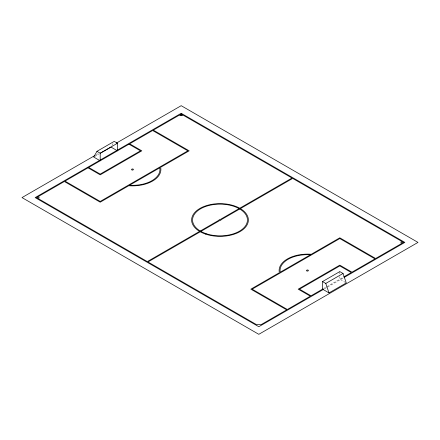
<?xml version="1.0" encoding="UTF-8"?>
<svg xmlns="http://www.w3.org/2000/svg" width="440" height="440" viewBox="0 0 440 440"><rect width="100%" height="100%" fill="white"/><g stroke="black" fill="none" stroke-linecap="round" stroke-linejoin="round"><path stroke-width="0.33" stroke-dasharray="2.2 1.65" d="M111.958 145.376L113.581 142.516M96.25 154.726L98.626 153.357M94.913 156.376L99.083 153.967M323.466 288.629L343.019 277.343M324.704 288.673L327.08 287.304M327.673 286.963L343.701 277.706M345.686 282.596L339.801 279.197L339.801 276.666M339.801 271.601L339.801 274.137"/><path stroke-width="0.66" d="M117.464 143.237L114.224 141.367L96.96 151.338L93.726 157.064L100.199 160.804L100.199 153.203L117.464 143.237L117.464 150.832L110.99 147.097L100.271 153.28M95.062 155.413L22 197.593L258.808 334.312L418 242.407L181.192 105.688L116.446 143.066M199.612 231.391L147.312 261.586L38.423 198.721A3.256 1.881 0 0 0 38.423 196.465L64.35 181.5L100.199 202.197L128.728 185.724A28.375 16.379 0 0 0 160.633 167.305L189.162 150.832L153.312 130.136L179.24 115.165A3.256 1.881 0 0 0 183.139 115.165L292.028 178.035L239.734 208.23M200.266 231.011L219.104 220.138A0.929 0.539 0 0 1 220.242 219.483L239.074 208.61M200.266 231.77L147.972 261.965L256.861 324.836A3.256 1.881 0 0 1 260.761 324.836L286.688 309.865L250.839 289.168L279.367 272.696A28.375 16.379 0 0 1 311.273 254.276L339.801 237.804L375.65 258.5L401.577 243.535A3.256 1.881 0 0 1 401.577 241.28L292.688 178.415L240.389 208.61M200.926 231.391L219.758 220.517A0.929 0.539 0 0 0 220.897 219.863L239.734 208.989M322.536 281.572L339.801 271.601L343.041 273.471L346.275 282.937L329.01 292.902L322.536 289.168L322.536 281.572L325.776 283.443L329.01 292.902M325.776 283.443L343.041 273.471M322.872 288.97L311.025 295.812L299.514 289.168L339.801 265.909L351.312 272.553L343.613 277.002M323.516 289.361L258.808 326.716L35.156 197.593L181.192 113.284L404.844 242.407L344.295 277.365M96.96 151.338L100.199 153.203M37.752 196.851L36.471 197.593L37.752 198.336A2.327 1.342 0 0 0 37.752 196.851M88.028 167.827L65.005 181.121L100.199 201.438L187.847 150.832L152.658 130.515L129.635 143.809L141.801 150.832L100.199 174.851L88.028 167.827M128.975 144.188L88.688 167.448L100.199 174.091L140.487 150.832L128.975 144.188M181.192 114.043L179.905 114.78A2.327 1.342 0 0 0 182.474 114.78L181.192 114.043M159.797 167.788L129.564 185.24A27.445 15.846 0 0 0 159.797 167.788M310.437 254.76L280.203 272.212A27.445 15.846 0 0 1 310.437 254.76M339.801 238.563L252.153 289.168L287.342 309.485L310.365 296.192L298.199 289.168L339.801 265.149L351.973 272.173L374.995 258.88L339.801 238.563M403.53 242.407L402.248 243.15A2.327 1.342 0 0 1 402.248 241.665L403.53 242.407M132.044 169.956A0.929 0.539 0 0 0 133.441 169.488A0.929 0.539 0 0 0 132.044 169.026A0.929 0.539 0 0 0 132.044 169.956M205.612 234.119A28.375 16.379 0 0 0 248.375 220.132A28.375 16.379 0 0 0 206.014 205.744A28.375 16.379 0 0 0 205.612 234.119M206.08 233.657A27.445 15.846 0 0 0 247.445 220.132A27.445 15.846 0 0 0 206.481 206.212A27.445 15.846 0 0 0 206.08 233.657M306.966 270.957A0.929 0.539 0 0 0 308.418 270.551A0.929 0.539 0 0 0 307.082 270.028A0.929 0.539 0 0 0 306.966 270.957"/></g></svg>
